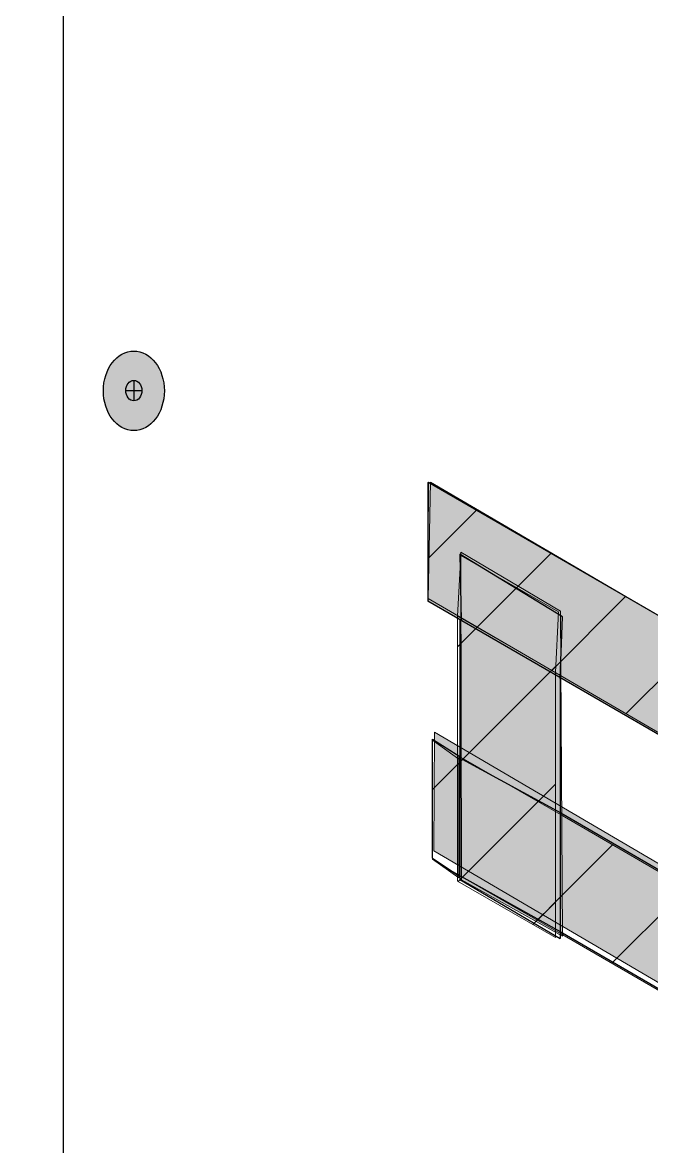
# Model space of a CAD drawing. Extents: x -1140 to 5605, y -816 to 2382.
# Drawn here: x 4275.9 to 4351.5, y 1128.6 to 1263.7 of the extents above; entities that cross this region are included whole.
import ezdxf

# ---------------------------------------------------------------- set-up
doc = ezdxf.new("R2010")
doc.units = 0
doc.header["$MEASUREMENT"] = 0
for name, color, linetype, lineweight in [('.ATI-HATCH', 7, 'Continuous', 0), ('G-ANNO-TTLB', 7, 'Continuous', 0), ('Layer 12', 7, 'Continuous', 0), ('TYVEK', 7, 'Continuous', 0)]:
    doc.layers.add(name, color=color, linetype=linetype, lineweight=lineweight)
pattern_1 = [(45, (0, 0), (-7.071067, 7.07107), [])]

# ---------------------------------------------------------------- blocks, each defined once
blk = doc.blocks.new('Block_376')
at = {"layer": 'TYVEK', "color": 1, "lineweight": 25, "true_color": 0xff0000}
for points in [[(4321.46, 1205.43)], [(4321.46, 1188.99)]]:
    blk.add_lwpolyline(points, dxfattribs=at)
blk = doc.blocks.new('Block_383')
at = {"layer": 'TYVEK', "true_color": 0x003b71, "transparency": 33554687}
h = blk.add_hatch(color=156, dxfattribs=at)
h.dxf.hatch_style = 2
edge = h.paths.add_edge_path()
edge.add_ellipse((4289.32, 1219.42), major_axis=(0, 4.78), ratio=0.766948, start_angle=0, end_angle=360)
at = {"layer": 'TYVEK', "color": 18, "lineweight": 25, "true_color": 0x000000}
for p, q in [((4289.32, 1220.69), (4289.32, 1218.22)), ((4288.34, 1219.45), (4290.29, 1219.45))]:
    blk.add_line(p, q, dxfattribs=at)
blk.add_lwpolyline([(4288.81, 1214.31)], dxfattribs=at)
for centre, major_axis, ratio in [((4289.32, 1219.42), (0, 4.78), 0.766948), ((4289.32, 1219.45), (0, 1.23), 0.788846)]:
    blk.add_ellipse(centre, major_axis=major_axis, ratio=ratio, dxfattribs=at)
blk = doc.blocks.new('Block_412')
at = {"layer": 'TYVEK', "color": 4, "lineweight": 25, "true_color": 0x00ffff}
for points in [[(4332.04, 1217.39)], [(4495.9, 1123.78)]]:
    blk.add_lwpolyline(points, dxfattribs=at)

msp = doc.modelspace()

# ---------------------------------------------------------------- hatches: boundary and pattern name
at = {"layer": '.ATI-HATCH', "true_color": 0x808080, "transparency": 33554483}
for points in [[(4373.66, 1165.82), (4373.66, 1180.1), (4324.74, 1208.45), (4324.65, 1194.17)], [(4328.69, 1160.66), (4340.81, 1153.88), (4340.6, 1192.96), (4328.59, 1200.03)], [(4506.11, 1058.12), (4506.11, 1072.4), (4325.46, 1178.4), (4325.37, 1164.12)]]:
    msp.add_hatch(color=8, dxfattribs=at).paths.add_polyline_path(points)
at = {"layer": 'G-ANNO-TTLB', "true_color": 0xff00ff, "transparency": 33554687}
h = msp.add_hatch(color=6, dxfattribs=at)
edge = h.paths.add_edge_path()
edge.add_spline(control_points=[(5285.56, -733.23), (5285.56, -733.23), (2356.04, -733.23), (2356.04, -733.23), (2356.04, -733.23), (2356.04, 1723.77), (2356.04, 1723.77), (2356.04, 1723.77), (5285.56, 1723.77), (5285.56, 1723.77), (5285.56, 1723.77), (5285.56, -733.23), (5285.56, -733.23)], knot_values=[0, 0, 0, 0, 1, 1, 1, 2, 2, 2, 3, 3, 3, 4, 4, 4, 4], degree=3, periodic=0)
edge = h.paths.add_edge_path()
edge.add_spline(control_points=[(2365.04, 1714.77), (2365.04, 1714.77), (2365.04, -724.23), (2365.04, -724.23), (2365.04, -724.23), (5276.56, -724.23), (5276.56, -724.23), (5276.56, -724.23), (5276.56, 1714.77), (5276.56, 1714.77), (5276.56, 1714.77), (2365.04, 1714.77), (2365.04, 1714.77)], knot_values=[0, 0, 0, 0, 1, 1, 1, 2, 2, 2, 3, 3, 3, 4, 4, 4, 4], degree=3, periodic=0)
edge.add_line((2365.04, 1714.77), (2365.04, 1714.77))
at = {"layer": 'Layer 12', "true_color": 0x000000, "transparency": 33554687}
h = msp.add_hatch(dxfattribs=at)
h.set_pattern_fill('_U', color=18, scale=10, angle=45, style=2, pattern_type=0)
h.set_pattern_definition(pattern_1)
h.paths.add_polyline_path([(4324.7, 1194.45), (4324.96, 1208.45), (4364.19, 1185.5), (4364.19, 1171.48)])
at = {"layer": 'Layer 12', "true_color": 0x000000, "transparency": 33554483}
h = msp.add_hatch(dxfattribs=at)
h.set_pattern_fill('_U', color=18, scale=10, angle=45, style=2, pattern_type=0)
h.set_pattern_definition(pattern_1)
h.paths.add_polyline_path([(4340.34, 1192.85), (4328.59, 1199.63), (4328.22, 1192.34), (4339.97, 1185.55)])
at = {"layer": 'Layer 12', "true_color": 0x000000, "transparency": 33554687}
h = msp.add_hatch(dxfattribs=at)
h.set_pattern_fill('_U', color=18, scale=10, angle=45, style=2, pattern_type=0)
h.set_pattern_definition(pattern_1)
h.paths.add_polyline_path([(4339.97, 1153.72), (4328.22, 1160.51), (4328.22, 1192.34), (4339.97, 1185.55)])
h = msp.add_hatch(dxfattribs=at)
h.set_pattern_fill('_U', color=18, scale=10, angle=45, style=2, pattern_type=0)
h.set_pattern_definition(pattern_1)
h.paths.add_polyline_path([(4325.19, 1163.14), (4325.19, 1177.42), (4328.38, 1175.16), (4328.38, 1160.88)])
at = {"layer": 'Layer 12', "true_color": 0x000000, "transparency": 33554483}
h = msp.add_hatch(dxfattribs=at)
h.set_pattern_fill('_U', color=18, scale=10, angle=45, style=2, pattern_type=0)
h.set_pattern_definition(pattern_1)
h.paths.add_polyline_path([(4328.38, 1161.23), (4328.38, 1175.51), (4340.59, 1168.5), (4340.59, 1154.22)])
at = {"layer": 'Layer 12', "true_color": 0x000000, "transparency": 33554687}
h = msp.add_hatch(dxfattribs=at)
h.set_pattern_fill('_U', color=18, scale=10, angle=45, style=2, pattern_type=0)
h.set_pattern_definition(pattern_1)
h.paths.add_polyline_path([(4340.59, 1154.22), (4340.59, 1168.5), (4490.52, 1081.34), (4490.52, 1067.32)])

# ---------------------------------------------------------------- linework, layer by layer
at = {"layer": '.ATI-HATCH'}
for points in [[(4373.66, 1165.82), (4373.66, 1180.1), (4324.74, 1208.45), (4324.65, 1194.17)], [(4328.69, 1160.66), (4340.81, 1153.88), (4340.6, 1192.96), (4328.59, 1200.03)], [(4506.11, 1058.12), (4506.11, 1072.4), (4325.46, 1178.4), (4325.37, 1164.12)]]:
    msp.add_lwpolyline(points, close=True, dxfattribs=at)
at = {"layer": 'G-ANNO-TTLB'}
for points in [[(5285.56, -733.23), (5285.56, -733.23), (2356.04, -733.23), (2356.04, -733.23), (2356.04, -733.23), (2356.04, 1723.77), (2356.04, 1723.77), (2356.04, 1723.77), (5285.56, 1723.77), (5285.56, 1723.77), (5285.56, 1723.77), (5285.56, -733.23), (5285.56, -733.23)], [(2365.04, 1714.77), (2365.04, 1714.77), (2365.04, -724.23), (2365.04, -724.23), (2365.04, -724.23), (5276.56, -724.23), (5276.56, -724.23), (5276.56, -724.23), (5276.56, 1714.77), (5276.56, 1714.77), (5276.56, 1714.77), (2365.04, 1714.77), (2365.04, 1714.77)]]:
    msp.add_open_spline(points, degree=3, knots=[0, 0, 0, 0, 1, 1, 1, 2, 2, 2, 3, 3, 3, 4, 4, 4, 4], dxfattribs=at)
at = {"layer": 'Layer 12'}
for points in [[(4324.7, 1194.45), (4324.96, 1208.45), (4364.19, 1185.5), (4364.19, 1171.48)], [(4340.34, 1192.85), (4328.59, 1199.63), (4328.22, 1192.34), (4339.97, 1185.55)], [(4339.97, 1153.72), (4328.22, 1160.51), (4328.22, 1192.34), (4339.97, 1185.55)], [(4325.19, 1163.14), (4325.19, 1177.42), (4328.38, 1175.16), (4328.38, 1160.88)], [(4328.38, 1161.23), (4328.38, 1175.51), (4340.59, 1168.5), (4340.59, 1154.22)], [(4340.59, 1154.22), (4340.59, 1168.5), (4490.52, 1081.34), (4490.52, 1067.32)]]:
    msp.add_lwpolyline(points, close=True, dxfattribs=at)
at = {"layer": 'TYVEK', "color": 18, "lineweight": 30, "true_color": 0x000000}
msp.add_line((4280.81, 1533.59), (4280.81, 1111.32), dxfattribs=at)
at = {"layer": 'TYVEK', "color": 18, "lineweight": 20, "true_color": 0x000000}
msp.add_line((4324.65, 1208.45), (4364.25, 1185.51), dxfattribs=at)
at = {"layer": 'TYVEK', "color": 18, "lineweight": 25, "true_color": 0x000000}
for p, q in [((4324.65, 1208.4), (4324.65, 1194.17)), ((4324.65, 1194.17), (4364.39, 1171.2)), ((4328.48, 1191.92), (4328.48, 1160.68)), ((4340.54, 1184.83), (4340.54, 1153.59)), ((4325.19, 1163.27), (4325.19, 1177.55)), ((4325.19, 1177.55), (4328.48, 1175.49)), ((4328.78, 1175.14), (4340.61, 1168.7)), ((4340.61, 1168.7), (4490.66, 1081.53)), ((4325.19, 1163.27), (4328.48, 1161.07)), ((4327.61, 1161.65), (4340.54, 1154.46)), ((4328.48, 1160.68), (4340.54, 1153.59)), ((4340.54, 1154.46), (4490.36, 1067.42))]:
    msp.add_line(p, q, dxfattribs=at)
at = {"layer": 'TYVEK', "color": 4, "lineweight": 25, "true_color": 0x00ffff}
for points in [[(4333.89, 1220.04)], [(4334.69, 1193.3)], [(4333.89, 1161.38)]]:
    msp.add_lwpolyline(points, dxfattribs=at)
at = {"layer": 'TYVEK', "color": 18, "lineweight": 25, "true_color": 0x000000}
msp.add_lwpolyline([(4340.54, 1184.83), (4340.84, 1192.26), (4328.48, 1199.81), (4328.63, 1191.83)], dxfattribs=at)
at = {"layer": 'TYVEK', "color": 1, "lineweight": 25, "true_color": 0xff0000}
msp.add_lwpolyline([(4347.2, 1177.89)], dxfattribs=at)

# ---------------------------------------------------------------- block references
at = {"layer": 'TYVEK'}
for name in ['Block_383', 'Block_412', 'Block_376']:
    msp.add_blockref(name, (0, 0), dxfattribs=at)

doc.saveas('drawing.dxf')
